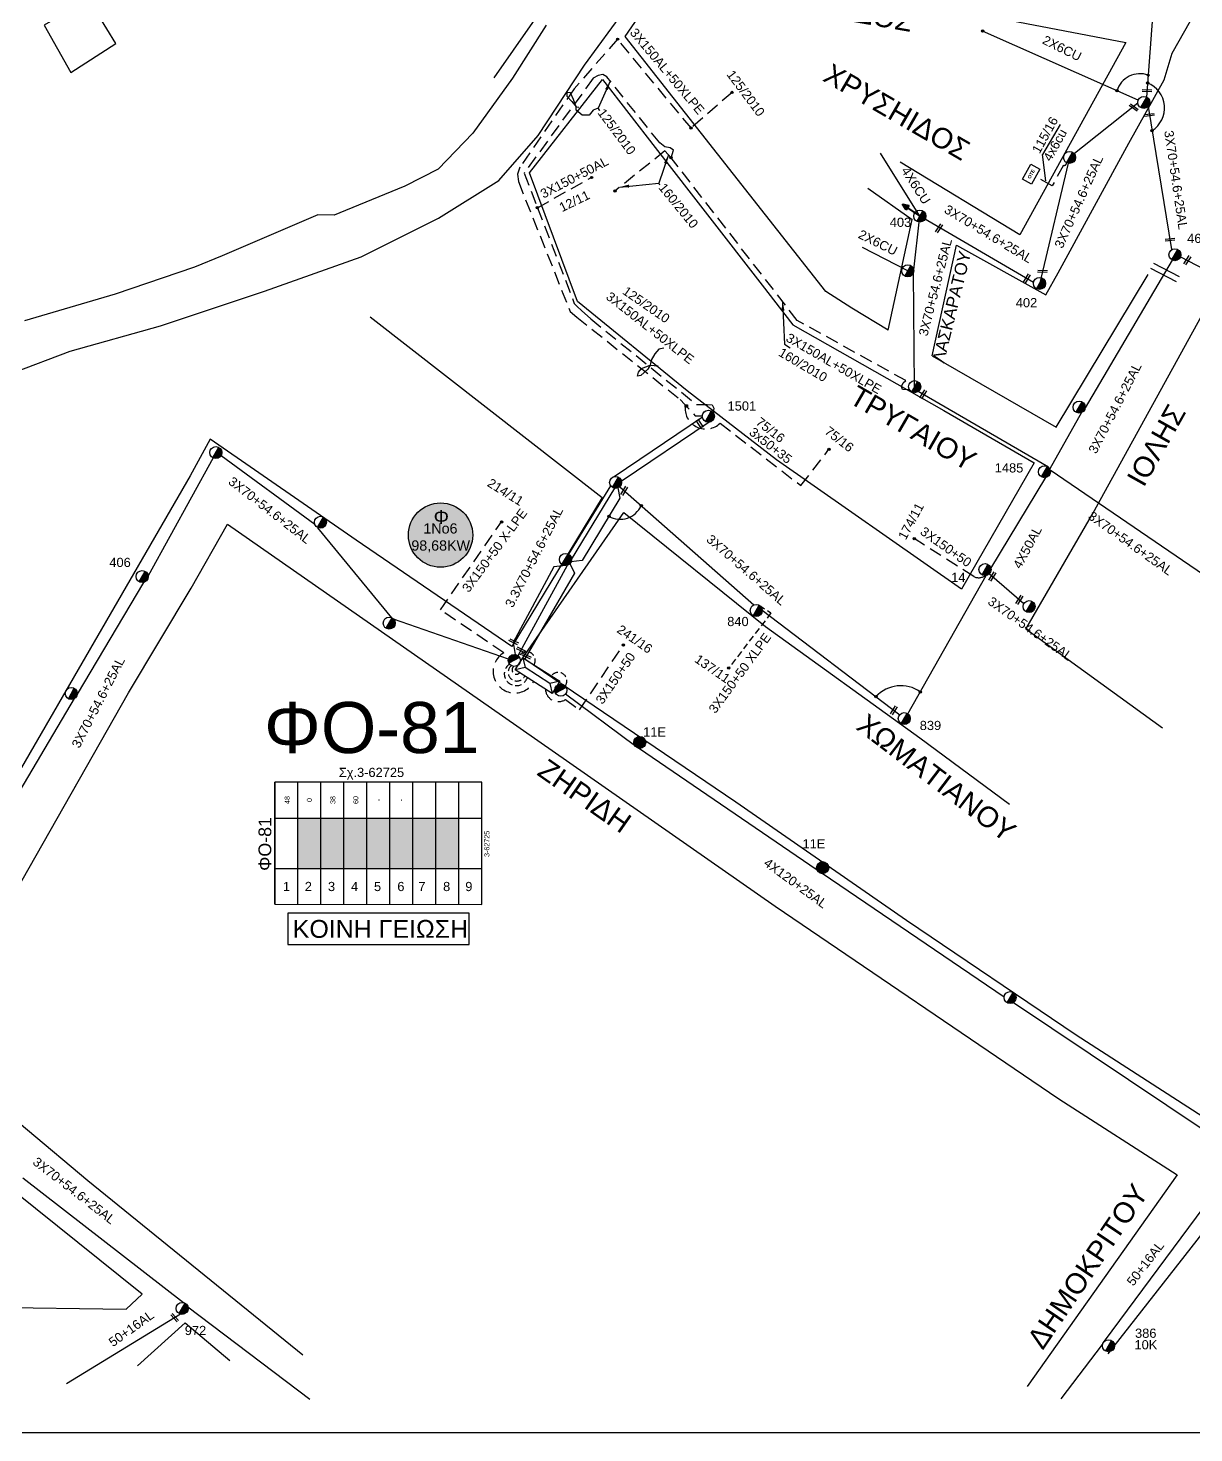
# Model space of a CAD drawing. Header units: millimetres. Extents: x 911 to 5440, y 753 to 2084.
# Drawn here: x 2167 to 2395.4, y 756.3 to 1031.5 of the extents above; entities that cross this region are included whole.
import ezdxf
from ezdxf.enums import TextEntityAlignment as Align

# ---------------------------------------------------------------- set-up
doc = ezdxf.new("R2010")
doc.units = ezdxf.units.MM
doc.linetypes.add('DASHED', pattern=[19.05, 12.7, -6.35])
for name, color, linetype in [('Pillar OTE', 7, 'Continuous'), ('Άγνωστα', 7, 'Continuous'), ('Ασφαλειοκιβώτια Χ.Τ 9 αναχωρήσεων', 7, 'Continuous'), ('Γέφυρες Εναέριου Δικτύου', 7, 'Continuous'), ('Γυμνά εναέρια ΧΤ (3Φ)   4x50AL', 7, 'Continuous'), ('Γυμνά εναέρια ΧΤ και ΦΟΠ (3Φ)   4x50+16AL', 7, 'Continuous'), ('Επίτονοι', 7, 'Continuous'), ('Επιγραφές - Σχήματα', 7, 'Continuous'), ('Καλώδια ΧΤ   2x6AL', 7, 'DASHED'), ('Καλώδια ΧΤ   3x150+50AL', 7, 'DASHED'), ('Καλώδια ΧΤ   3x150AL+50CU XLPE', 7, 'DASHED'), ('Καλώδια ΧΤ   3x150AL+50XLPE', 7, 'DASHED'), ('Καλώδια ΧΤ   4x6CU', 7, 'DASHED'), ('Μηχανική τομή', 7, 'Continuous'), ('Στύλος Ξύλινος', 7, 'Continuous'), ('Στύλος Ξύλινος @ 1', 7, 'Continuous'), ('Στύλος ΦΜ', 7, 'Continuous'), ('Στύλος ΦΜ @ 1', 7, 'Continuous'), ('Συνδέσεις', 7, 'Continuous'), ('Συνεστραμμένα ΧΤ   3x70+54.6+25 AL', 7, 'SYN_LINE'), ('Συνεστραμμένα ΧΤ   4x120+25 AL', 7, 'SYN_LINE'), ('Τομή', 7, 'Continuous'), ('Υποσταθμός εναέριος 2 στύλων', 7, 'Continuous'), ('Υποσταθμός πόλεως', 7, 'Continuous'), ('Υπόβαθρο ΔΕΗ', 7, 'Continuous'), ('Υπόγεια καλώδια Παροχών ΧΤ   .0225', 7, 'DASHED'), ('Υπόγεια καλώδια Παροχών ΧΤ   4x50AL', 7, 'DASHED'), ('Υπόγεια καλώδια Παροχών ΧΤ   4x6', 7, 'DASHED'), ('Χώρος', 7, 'Continuous')]:
    doc.layers.add(name, color=color, linetype=linetype)
doc.styles.get("Standard").update_dxf_attribs({"font": 'arial.ttf'})
doc.linetypes.add('REMA', pattern='A,0.1,[130,ltypeshp.shx,S=0.1,R=0,X=0,Y=0.1],0.15,0.1,[130,ltypeshp.shx,S=0.05,R=0,X=0,Y=0.05],0.15', length=0.5)
doc.linetypes.add('SYN_LINE', pattern='A,0.5,-0.0001,["/\\/\\/\\/",Standard,S=0.1,R=0,X=0,Y=-0.05],-0.25', length=0.7501)
doc.dimstyles.new('ISO-25', dxfattribs={"dimtxt": 2.5, "dimasz": 1.8, "dimexe": 1.25, "dimexo": 0.625, "dimtad": 1, "dimtxsty": 'Standard', "dimcen": 1.8, "dimadec": 0, "dimazin": 0, "dimtfac": 1, "dimtmove": 0, "dimatfit": 3, "dimfxl": 1.25, "dimarcsym": 0})

# ---------------------------------------------------------------- blocks, each defined once
blk = doc.blocks.new('ΥΠΑΡΧΩΝ ΤΣΙΜΕΝΤΕΝΙΟΣ ΣΤΥΛΟΣ')
at = {"layer": 'Στύλος ΦΜ'}
blk.add_hatch(color=7, dxfattribs=at).paths.add_polyline_path([(-1.29, -2.28, 0.574793), (2.62, 0, 0.268822), (1.3, 2.27)])
at = {"layer": 'Στύλος ΦΜ', "color": 7}
blk.add_line((-1.29, -2.28), (1.3, 2.27), dxfattribs=at)
blk.add_circle((0, 0), 2.62, dxfattribs=at)
at = {"layer": 'Στύλος ΦΜ', "flags": 4}
for tag, p in [('ΤΥΠΟΣ', (-4.91, 3.03)), ('ΑΡΙΘΜΟΣ', (-4.68, 8.05))]:
    blk.add_attdef(tag, p, '', height=4, dxfattribs=at)
blk = doc.blocks.new('ΕΠΙΤΟΝΟΣ')
at = {"layer": 'Επίτονοι', "lineweight": 40, "ltscale": 40}
blk.add_hatch(color=256, dxfattribs=at).paths.add_polyline_path([(-1.13, 6.47), (0, 9.1), (1.13, 6.47)])
for p, q in [((-1.13, 6.47), (0, 9.1)), ((1.13, 6.47), (-1.13, 6.47)), ((-1.13, 6.47), (0, 6.47)), ((0, 9.1), (1.13, 6.47)), ((0, 6.47), (0, 0))]:
    blk.add_line(p, q, dxfattribs=at)
blk = doc.blocks.new('ΥΠΟΣΤΑΘΜΟΣ ΕΝΑΕΡΙΟΣ ΕΠΙ 2 ΣΤΥΛΩΝ')
at = {"layer": 'Υποσταθμός εναέριος 2 στύλων', "linetype": 'Continuous'}
for points in [[(-11.97, -2.11, 0.574793), (-8.45, -0.07, 0.268822), (-9.64, 1.98)], [(9.68, -2.15, 0.574793), (13.19, -0.1, 0.268822), (12.01, 1.95)]]:
    blk.add_hatch(color=256, dxfattribs=at).paths.add_polyline_path(points)
for p, q in [((-11.97, -2.11), (-9.64, 1.98)), ((9.68, -2.15), (12.01, 1.95))]:
    blk.add_line(p, q, dxfattribs=at)
for centre in [(-10.81, -0.07), (10.84, -0.1)]:
    blk.add_circle(centre, 2.36, dxfattribs=at)
at = {"layer": 'Υποσταθμός πόλεως', "linetype": 'Continuous', "ltscale": 40}
blk.add_lwpolyline([(-8.57, 2.82), (8.57, 2.82), (8.57, -2.82), (-8.57, -2.82)], close=True, dxfattribs=at)
for points in [[(-5.75, 0), (-8.57, 2.82)], [(-8.57, -2.82), (-5.75, 0)], [(-5.75, 0), (5.75, 0)], [(5.75, 0), (8.57, 2.82)], [(8.57, -2.82), (5.75, 0)]]:
    blk.add_lwpolyline(points, dxfattribs=at)
at = {"layer": 'Υποσταθμός εναέριος 2 στύλων', "ltscale": 40, "flags": 1}
for tag, p in [('ΜΕΤΑΣΧΗΜΑΤΙΣΜΟΣ', (14.09, 2.51)), ('ΙΣΧΥΣ', (14.07, -0.28)), ('ΑΡΙΘΜΟΣ', (14.19, -3))]:
    blk.add_attdef(tag, p, '', height=1.8, dxfattribs=at)
blk = doc.blocks.new('ΥΠΑΡΧΩΝ ΞΥΛΙΝΟΣ ΣΤΥΛΟΣ')
at = {"layer": 'Στύλος Ξύλινος'}
h = blk.add_hatch(color=7, dxfattribs=at)
h.paths.add_polyline_path([(-2.62, 0, 0.270008), (-1.29, -2.28), (1.3, 2.27, 0.576266)])
h.paths.add_polyline_path([(-1.29, -2.28, 0.574793), (2.62, 0, 0.268822), (1.3, 2.27)])
at = {"layer": 'Στύλος Ξύλινος', "color": 7}
blk.add_line((-1.29, -2.28), (1.3, 2.27), dxfattribs=at)
blk.add_circle((0, 0), 2.62, dxfattribs=at)
at = {"layer": 'Στύλος Ξύλινος', "flags": 4}
for tag, p in [('ΑΡΙΘΜΟΣ', (-4.91, 8.6)), ('ΤΥΠΟΣ', (-4.85, 3.39))]:
    blk.add_attdef(tag, p, '', height=4, dxfattribs=at)
blk = doc.blocks.new('ΜΗΧΑΝΙΚΗ ΤΟΜΗ')
at = {"layer": 'Μηχανική τομή', "ltscale": 40}
for p, q in [((-1.89, 0.78), (1.89, 0.78)), ((1.89, 0), (-1.89, 0))]:
    blk.add_line(p, q, dxfattribs=at)
blk = doc.blocks.new('ΤΟΜΗ')
at = {"layer": 'Τομή', "ltscale": 40}
for p, q in [((-5.68, 0), (5.68, 0)), ((5.68, -2.33), (-5.68, -2.33))]:
    blk.add_line(p, q, dxfattribs=at)
blk = doc.blocks.new('_ΣΥΝΔΕΣΗ')
at = {"layer": 'Συνδέσεις', "linetype": 'SYN_LINE', "ltscale": 40}
blk.add_hatch(color=256, dxfattribs=at).paths.add_polyline_path([(0.5, -0.01, 1), (-0.5, -0.01, 1)])
at = {"layer": 'Συνδέσεις'}
blk.add_circle((0, -0.01), 0.5, dxfattribs=at)
blk = doc.blocks.new('ΑΣΦΑΛΕΙΟΚΙΒΩΤΙΟ ΥΠΟΣΤΑΘΜΟΥ 9 ΑΝΑΧΩΡΗΣΕΩΝ')
at = {"layer": 'Ασφαλειοκιβώτια Χ.Τ 9 αναχωρήσεων', "ltscale": 40}
for p, q in [((-23.8, 40.36), (24.02, 40.36)), ((-9.72, 40.36), (-9.72, -40.64)), ((9.94, 40.36), (9.94, -40.64)), ((-23.8, 31.36), (24.02, 31.36)), ((-23.8, 22.36), (24.02, 22.36)), ((-23.8, 13.36), (24.02, 13.36)), ((-23.8, 4.36), (24.02, 4.36)), ((-23.8, -4.64), (24.02, -4.64)), ((-23.8, -13.64), (24.02, -13.64)), ((-23.8, -22.64), (24.02, -22.64)), ((-23.8, -31.64), (24.02, -31.64))]:
    blk.add_line(p, q, dxfattribs=at)
at = {"layer": 'Ασφαλειοκιβώτια Χ.Τ 9 αναχωρήσεων'}
blk.add_lwpolyline([(-23.8, -40.64), (24.02, -40.64), (24.02, 40.36), (-23.8, 40.36)], close=True, dxfattribs=at)
for s, p in [('1', (-18.61, 37.24)), ('2', (-18.61, 28.67)), ('3', (-18.61, 19.6)), ('4', (-18.61, 10.58)), ('5', (-18.61, 1.57)), ('6', (-18.61, -7.57)), ('7', (-18.61, -15.81)), ('8', (-18.61, -25.5)), ('9', (-18.61, -34.19))]:
    blk.add_text(s, height=3.6, rotation=270, dxfattribs=at).set_placement(p)
at = {"layer": 'Ασφαλειοκιβώτια Χ.Τ 9 αναχωρήσεων', "ltscale": 40}
for tag, height, p in [('ΟΝΟΜΑ', 5, (-0.16, 44.31)), ('ΚΕΙΜΕΝΟ 1', 2, (17.06, 35.59)), ('ΚΕΙΜΕΝΟ 2', 2, (17.06, 26.88)), ('ΚΕΙΜΕΝΟ 3', 2, (17.06, 17.69)), ('ΚΕΙΜΕΝΟ 4', 2, (17.06, 8.71)), ('ΚΕΙΜΕΝΟ 5', 2, (17.06, -0.13)), ('ΚΕΙΜΕΝΟ 6', 2, (17.06, -9.05)), ('ΚΕΙΜΕΝΟ 7', 2, (17.06, -18.13)), ('ΚΕΙΜΕΝΟ 8', 2, (17.06, -26.85)), ('ΚΕΙΜΕΝΟ 9', 2, (17.06, -35.99)), ('ΣΧ', 2, (-0.1, -42.64))]:
    blk.add_attdef(tag, text='', height=height, dxfattribs=at).set_placement(p, align=Align.MIDDLE_CENTER)
blk = doc.blocks.new('ΧΩΡΟΣ')
at = {"layer": 'Χώρος', "ltscale": 40, "true_color": 0xff4747}
blk.add_hatch(color=13, dxfattribs=at).paths.add_polyline_path([(12.17, -0.19, 1), (-13.03, -0.19, 1)])
at = {"layer": 'Χώρος', "ltscale": 40}
blk.add_circle((-0.43, -0.19), 12.6, dxfattribs=at)
at = {"layer": 'Χώρος', "ltscale": 30, "insert": (-3.14, 9.64), "char_height": 5.4, "width": 408.8913, "attachment_point": 1}
blk.add_mtext('Φ', dxfattribs=at)
at = {"layer": 'Χώρος', "ltscale": 40}
blk.add_attdef('ΑΡΙΘΜΟΣ_001', (-5.24, -3.99), '', height=5.4, dxfattribs=at)
blk = doc.blocks.new('TSONTA XT1')
at = {"ltscale": 40}
h = blk.add_hatch(color=256, dxfattribs=at)
h.dxf.hatch_style = 1
h.paths.add_polyline_path([(595.96, 2487.66), (597.07, 2488.77), (595.96, 2489.87), (594.85, 2488.77)])
blk.add_lwpolyline([(594.85, 2488.77), (595.96, 2489.87), (597.07, 2488.77), (595.96, 2487.66)], close=True, dxfattribs=at)
blk = doc.blocks.new('PILLAR ΟΤΕ')
at = {"layer": 'Pillar OTE', "ltscale": 40}
blk.add_lwpolyline([(-3.31, 2.02), (3.39, 2.02), (3.39, -1.99), (-3.31, -1.99)], close=True, dxfattribs=at)
at = {"layer": 'Pillar OTE', "insert": (-1.81, 0.71), "char_height": 1.3575, "width": 109.961, "attachment_point": 1}
blk.add_mtext('{\\fArial|b1|i0|c161|p34;OTE}', dxfattribs=at)

msp = doc.modelspace()

# ---------------------------------------------------------------- hatches: boundary and pattern name
at = {"layer": 'Ασφαλειοκιβώτια Χ.Τ 9 αναχωρήσεων'}
for color, points in [(1, [(2224.39, 876.75), (2219.89, 876.75), (2219.89, 866.92), (2224.39, 866.92)]), (2, [(2228.89, 876.75), (2224.39, 876.75), (2224.39, 866.92), (2228.89, 866.92)]), (85, [(2233.39, 876.75), (2228.89, 876.75), (2228.89, 866.92), (2233.39, 866.92)]), (6, [(2237.89, 876.75), (2233.39, 876.75), (2233.39, 866.92), (2237.89, 866.92)]), (5, [(2242.39, 876.74), (2237.89, 876.75), (2237.89, 866.92), (2242.39, 866.92)])]:
    msp.add_hatch(color=color, dxfattribs=at).paths.add_polyline_path(points)
at = {"layer": 'Γέφυρες Εναέριου Δικτύου', "ltscale": 0.2}
h = msp.add_hatch(color=202, dxfattribs=at)
h.dxf.hatch_style = 1
h.paths.add_polyline_path([(2251.39, 876.74), (2246.89, 876.74), (2246.89, 866.92), (2251.39, 866.92)])
at = {"layer": 'Επιγραφές - Σχήματα'}
msp.add_hatch(color=62, dxfattribs=at).paths.add_polyline_path([(2246.89, 876.74), (2242.39, 876.74), (2242.39, 866.92), (2246.89, 866.92)])

# ---------------------------------------------------------------- linework, layer by layer
at = {"layer": 'Άγνωστα', "color": 5, "linetype": 'DASHED', "ltscale": 0.2}
msp.add_lwpolyline([(2295.71, 957.26, 0.679808), (2302.58, 954.12), (2318.41, 941.9), (2323.9, 949.01)], format="xyb", dxfattribs=at)
at = {"layer": 'Άγνωστα', "color": 173}
for points in [[(2377.87, 774.29), (2398.91, 802.63)], [(2369.4, 763.04), (2377.5, 773.69)]]:
    msp.add_lwpolyline(points, dxfattribs=at)
at = {"layer": 'Άγνωστα', "ltscale": 20}
msp.add_lwpolyline([(2196.87, 779.61), (2174.53, 765.93)], dxfattribs=at)
at = {"layer": 'Άγνωστα'}
for centre, radius, start, end in [((2283.02, 939.77), 4.47, 240.1214, 336.3866), ((2337.98, 896.03), 6.66, 55.1444, 137.0714)]:
    msp.add_arc(centre, radius, start, end, dxfattribs=at)
at = {"layer": 'Γέφυρες Εναέριου Δικτύου', "color": 0, "ltscale": 0.2}
for centre, radius, start, end in [((2384.81, 1017.85), 4.73, 70.1241, 162.7783), ((2384.41, 1015.88), 5.23, 301.9113, 68.7286)]:
    msp.add_arc(centre, radius, start, end, dxfattribs=at)
at = {"layer": 'Γυμνά εναέρια ΧΤ (3Φ)   4x50AL', "color": 1}
for points in [[(2355.61, 925.69), (2366.4, 943.48)], [(2339.36, 897.2), (2354.66, 924.28)]]:
    msp.add_lwpolyline(points, dxfattribs=at)
at = {"layer": 'Επιγραφές - Σχήματα'}
for points in [[(2959.33, 1782.88), (2959.33, 1782.88), (2959.33, 756.34), (954.14, 756.34), (954.14, 1770.68), (954.14, 1770.68)], [(2278.96, 1015.38), (2278.72, 1015.82), (2277.71, 1015.42), (2276.91, 1014.44), (2275.54, 1014.49), (2274.41, 1015.47), (2274.41, 1016.1), (2273.88, 1017.51), (2273.26, 1018.86), (2272.57, 1018.88), (2272.55, 1018.17), (2273.51, 1017.16), (2274.41, 1016.1), (2274.93, 1016.03)], [(2291.58, 968.82), (2290.58, 968.62), (2289.79, 967.69), (2289.04, 966.48), (2288.86, 965.51), (2288.41, 964.71), (2287.04, 963.45), (2286.38, 963.34), (2286.62, 964.14), (2287.18, 964.86), (2288.86, 965.51), (2290.44, 965.34)]]:
    msp.add_lwpolyline(points, dxfattribs=at)
at = {"layer": 'Επιγραφές - Σχήματα', "color": 190}
msp.add_lwpolyline([(2217.91, 851.99), (2253.42, 851.99), (2253.42, 858.17), (2217.91, 858.17)], close=True, dxfattribs=at)
at = {"layer": 'Καλώδια ΧΤ   2x6AL', "color": 7, "linetype": 'SYN_LINE', "ltscale": 10}
msp.add_line((2339.33, 983.97), (2330.49, 988.54), dxfattribs=at)
at = {"layer": 'Καλώδια ΧΤ   2x6AL', "color": 27, "linetype": 'SYN_LINE', "ltscale": 20}
msp.add_lwpolyline([(2384.47, 1017.39), (2354, 1030.93)], dxfattribs=at)
at = {"layer": 'Καλώδια ΧΤ   3x150+50AL', "color": 62, "ltscale": 0.2}
msp.add_lwpolyline([(2266.78, 996.33), (2277.39, 1002.26)], dxfattribs=at)
at = {"layer": 'Καλώδια ΧΤ   3x150AL+50CU XLPE', "color": 202, "ltscale": 0.2}
msp.add_lwpolyline([(2260.19, 909.13), (2247.8, 917.58), (2259.77, 934.8)], dxfattribs=at)
at = {"layer": 'Καλώδια ΧΤ   3x150AL+50CU XLPE', "color": 1, "ltscale": 0.2}
msp.add_lwpolyline([(2352.27, 924.09), (2340.6, 931.51)], dxfattribs=at)
at = {"layer": 'Καλώδια ΧΤ   3x150AL+50CU XLPE', "color": 6, "linetype": 'DASHED', "ltscale": 0.2}
msp.add_lwpolyline([(2268.37, 902.03, 0.589228), (2272.31, 900.01), (2275.04, 897.98), (2283.64, 910.66)], format="xyb", dxfattribs=at)
at = {"layer": 'Καλώδια ΧΤ   3x150AL+50CU XLPE', "color": 1, "ltscale": 0.2}
msp.add_arc((2353.23, 925.85), 2, 241.3885, 307.7641, dxfattribs=at)
at = {"layer": 'Καλώδια ΧΤ   3x150AL+50CU XLPE', "color": 202, "ltscale": 0.2}
msp.add_arc((2262.34, 905.5), 4.22, 120.5827, 331.9163, dxfattribs=at)
at = {"layer": 'Καλώδια ΧΤ   3x150AL+50CU XLPE', "color": 62, "ltscale": 0.1}
msp.add_arc((2264.67, 907.66), 1.7, 329.657, 155.2051, dxfattribs=at)
at = {"layer": 'Καλώδια ΧΤ   3x150AL+50CU XLPE', "color": 5, "ltscale": 0.1}
msp.add_arc((2262.63, 905.04), 2.32, 124.3179, 341.299, dxfattribs=at)
at = {"layer": 'Καλώδια ΧΤ   3x150AL+50CU XLPE', "color": 2, "ltscale": 0.1}
msp.add_arc((2262.75, 905.31), 1.69, 128.7641, 336.3633, dxfattribs=at)
at = {"layer": 'Καλώδια ΧΤ   3x150AL+50CU XLPE', "color": 1, "ltscale": 0.1}
msp.add_arc((2262.67, 905.81), 0.852, 128.0071, 319.3558, dxfattribs=at)
at = {"layer": 'Καλώδια ΧΤ   3x150AL+50CU XLPE', "color": 85, "ltscale": 0.1}
msp.add_arc((2270.9, 903.66), 1.66, 322.5083, 144.6225, dxfattribs=at)
at = {"layer": 'Καλώδια ΧΤ   3x150AL+50XLPE', "color": 5, "ltscale": 0.2}
msp.add_lwpolyline([(2304.92, 1018.91), (2296.9, 1011.95), (2282.5, 1029.35), (2273.97, 1019.6), (2263.38, 1004.29), (2262.9, 1002.88), (2263.07, 1001.44), (2273.22, 975.98), (2274.5, 974.92), (2294.78, 958.75), (2297.71, 955.58), (2299.09, 955.56)], dxfattribs=at)
at = {"layer": 'Καλώδια ΧΤ   3x150AL+50XLPE', "color": 62, "ltscale": 0.2}
for points in [[(2292.98, 1006.13), (2293.47, 1007.63), (2292.8, 1008.09), (2291.72, 1008.25), (2290.76, 1009.05), (2280.37, 1021.97), (2279.61, 1022.4), (2278.68, 1022.22), (2277.72, 1021.68), (2264.18, 1003.1), (2266.78, 996.33), (2274.01, 977.58), (2274.55, 976.98), (2275.4, 976.18), (2277.23, 974.55), (2297.95, 957.79), (2300.03, 957.82), (2301.05, 957.73), (2301.33, 957.04), (2301.2, 956.21)], [(2339.68, 960.66), (2338.32, 960.72), (2338.12, 961.33), (2338.46, 962), (2338.96, 962.46), (2317.69, 974.26), (2292.98, 1006.13), (2291.76, 1007.45), (2281.99, 999.63)]]:
    msp.add_lwpolyline(points, dxfattribs=at)
at = {"layer": 'Καλώδια ΧΤ   4x6CU', "color": 7, "linetype": 'SYN_LINE', "ltscale": 10}
msp.add_line((2341.69, 994.69), (2334.01, 1007.01), dxfattribs=at)
at = {"layer": 'Συνεστραμμένα ΧΤ   3x70+54.6+25 AL', "color": 7, "ltscale": 10}
msp.add_line((2340.43, 983.56), (2341.69, 994.69), dxfattribs=at)
at = {"layer": 'Συνεστραμμένα ΧΤ   3x70+54.6+25 AL', "color": 27, "ltscale": 20}
for points in [[(2387.47, 1036.35), (2386.1, 1018.01)], [(2386.4, 1016.13), (2391, 988.15)], [(2392.76, 986.71), (2429.27, 967.71)]]:
    msp.add_lwpolyline(points, dxfattribs=at)
at = {"layer": 'Συνεστραμμένα ΧΤ   3x70+54.6+25 AL', "color": 7, "ltscale": 20}
for points in [[(2384.4, 1016.81), (2371.02, 1006.18)], [(2371.02, 1006.18), (2365.19, 981.59)], [(2363.97, 981.71), (2341.69, 994.69)]]:
    msp.add_lwpolyline(points, dxfattribs=at)
at = {"layer": 'Συνεστραμμένα ΧΤ   3x70+54.6+25 AL', "color": 1, "ltscale": 20}
for points in [[(2391.11, 986.09), (2374.06, 957.12)], [(2366.87, 945.52), (2341.38, 960.34)], [(2373.37, 956.2), (2367.14, 945.19)], [(2367.23, 944.96), (2398.67, 923.54)], [(2282.55, 941.44), (2282.94, 939.45), (2275.56, 927.2), (2273.37, 926.94)], [(2282.93, 941.68), (2309.2, 918.52)], [(2273.14, 926.62), (2274.04, 924.73), (2264.31, 907.97)], [(2310.83, 917.52), (2337.75, 897.03)]]:
    msp.add_lwpolyline(points, dxfattribs=at)
at = {"layer": 'Συνεστραμμένα ΧΤ   3x70+54.6+25 AL', "color": 7, "ltscale": 15}
msp.add_lwpolyline([(2340.68, 961.28), (2340.43, 983.56), (2340.43, 983.56)], dxfattribs=at)
at = {"layer": 'Συνεστραμμένα ΧΤ   3x70+54.6+25 AL', "color": 5, "ltscale": 20}
for points in [[(2281.81, 943.67), (2299.1, 955.36)], [(2281.13, 941.88), (2272.88, 928.46)], [(2272.37, 926.26), (2270.02, 925.99), (2262.05, 911.18), (2262.43, 908.82)]]:
    msp.add_lwpolyline(points, dxfattribs=at)
at = {"layer": 'Συνεστραμμένα ΧΤ   3x70+54.6+25 AL', "color": 62, "ltscale": 20}
for points in [[(2300.44, 954.33), (2283.4, 942.84)], [(2273.47, 927.42), (2281.96, 941.37)], [(2262.99, 908.59), (2272.67, 926.32)]]:
    msp.add_lwpolyline(points, dxfattribs=at)
at = {"layer": 'Συνεστραμμένα ΧΤ   3x70+54.6+25 AL', "color": 2, "ltscale": 20}
for points in [[(2203.28, 947.31), (2190.54, 924.2)], [(2223.19, 934.27), (2204.83, 947.76)], [(2238.31, 916.01), (2223.8, 933.65)], [(2189.61, 922.93), (2176.67, 901.06)], [(2261.12, 907.89), (2238.63, 915.77)], [(2176.09, 900.17), (2162.89, 877.86)], [(2166.01, 806.29), (2197.44, 781.89)], [(2198.35, 781.07), (2222.2, 762.93)]]:
    msp.add_lwpolyline(points, dxfattribs=at)
at = {"layer": 'Συνεστραμμένα ΧΤ   3x70+54.6+25 AL', "color": 1, "ltscale": 10}
msp.add_lwpolyline([(2355.32, 924.64), (2362.08, 918.78)], dxfattribs=at)
at = {"layer": 'Συνεστραμμένα ΧΤ   4x120+25 AL', "color": 85, "ltscale": 20}
for points in [[(2285.84, 890.98), (2272.28, 901.06)], [(2321.58, 866.59), (2286.56, 890.46)], [(2358.2, 841.71), (2322.54, 865.89)], [(2360.01, 840.62), (2397.57, 815.53)]]:
    msp.add_lwpolyline(points, dxfattribs=at)
at = {"layer": 'Υπόβαθρο ΔΕΗ'}
for p, q in [((2335.46, 972.33), (2340.21, 994.01)), ((2344.12, 967.32), (2348.87, 989.01)), ((2344.12, 967.32), (2368.41, 953.36))]:
    msp.add_line(p, q, dxfattribs=at)
for points in [[(2348.87, 989.01), (2366.4, 979.26), (2368.77, 983.56), (2382.62, 1008.97), (2389.57, 1021.36), (2391.11, 1026.58), (2418.82, 1075.48), (2438.9, 1109.74)], [(2258.35, 1021.8), (2277.26, 1048.96), (2247.27, 1060.67), (2222.27, 1070.07), (2198.49, 1079.64), (2182.5, 1086.11)], [(2335.46, 972.33), (2328.35, 976.65), (2323.28, 979.9), (2283.95, 1029.88), (2294.43, 1045.08), (2320.59, 1040.49), (2320.59, 1040.49), (2320.59, 1040.49), (2382.06, 1028.7)], [(2170.16, 1032.06), (2175.41, 1022.85), (2184.23, 1028.5), (2178.91, 1037.18), (2170.16, 1032.06)], [(2382.06, 1028.7), (2361.3, 991), (2337.87, 1005.25)], [(2364.07, 946.39), (2349.83, 921.63), (2313.59, 946.96), (2296.13, 960.45), (2274.67, 977.97), (2265.27, 1003.18), (2279.52, 1021.44), (2289.87, 1008.13), (2310.83, 981.18), (2316.83, 973.36), (2346.42, 956.64), (2364.07, 946.39)], [(2365.76, 1006.75), (2369.25, 1012.61)], [(2331.49, 1000.17), (2340.21, 994.01)], [(2368.41, 953.36), (2386.43, 983.22)], [(2389.25, 894.38), (2362.47, 913.8), (2375.55, 936.42), (2399.1, 979.15)], [(2234.03, 974.98), (2279.48, 939.59), (2261.79, 910.38), (2231.27, 931.19), (2202.68, 950.97)], [(2202.68, 950.97), (2198.76, 943.81), (2162.58, 881.27), (2150.74, 860.49), (2135.99, 834.96), (2130.67, 826.42), (2109.72, 799.79), (2095.58, 779.7), (2078.8, 778.97)], [(2445.92, 883.63), (2432.55, 864.48), (2420.44, 847.15), (2399.17, 816.93), (2372.34, 834.27), (2339.11, 856.74), (2305.66, 879.9), (2263.96, 908.19), (2283.74, 936.6), (2311.46, 914.29), (2341.72, 892.5), (2359.26, 879.47)], [(2220.85, 771.54), (2178.74, 805.74), (2155.01, 825.54), (2147.07, 831.7), (2165.87, 864.62), (2186.73, 901.33), (2198.95, 921.78), (2206.08, 934.34), (2259.95, 896.83), (2313.34, 859.51), (2368.93, 821.81), (2392.13, 806.92), (2362.69, 765.42)], [(2141.5, 821.84), (2129.42, 806.96), (2118.38, 792.56), (2107.23, 779.54), (2158.8, 780.97), (2186.22, 780.6), (2189.37, 783.53), (2168.47, 800.28), (2141.5, 821.84)], [(2378.6, 771.81), (2401.45, 801.02), (2444.86, 772.5)], [(2188.45, 769.51), (2197.81, 777.91), (2206.56, 770.54)]]:
    msp.add_lwpolyline(points, dxfattribs=at)
at = {"layer": 'Υπόβαθρο ΔΕΗ', "linetype": 'REMA', "ltscale": 5}
for points in [[(2164.26, 964.05), (2175.28, 968.23), (2192.96, 973.19), (2213.36, 979.97), (2232.3, 986.68), (2247.43, 994.28), (2259.26, 1001.69), (2266.92, 1010.47), (2276.03, 1024.23), (2284.07, 1035.21)], [(2268.5, 1032.12), (2261.92, 1021.69), (2254.16, 1010.93), (2247.36, 1003.87), (2240.84, 1000.55), (2229.2, 995.76), (2226.99, 994.88), (2223.76, 994.95), (2205.04, 986.9), (2199.61, 984.71), (2184.12, 979.4), (2166.31, 974.18)]]:
    msp.add_lwpolyline(points, dxfattribs=at)
at = {"layer": 'Υπόγεια καλώδια Παροχών ΧΤ   .0225', "color": 1, "ltscale": 0.1}
msp.add_lwpolyline([(2310.24, 918.46), (2312.54, 916.95), (2304.26, 906.17)], dxfattribs=at)
at = {"layer": 'Υπόγεια καλώδια Παροχών ΧΤ   4x6', "linetype": 'DASHED', "ltscale": 0.2}
msp.add_lwpolyline([(2370.44, 1005.16, -0.531016), (2369.82, 1004.64), (2367.61, 1000.64), (2364.33, 1002.45)], format="xyb", dxfattribs=at)

# ---------------------------------------------------------------- block references
at = {"layer": 'Pillar OTE', "xscale": 0.5, "yscale": 0.5, "zscale": 0.5, "rotation": 61}
msp.add_blockref('PILLAR ΟΤΕ', (2363.49, 1002.86), dxfattribs=at)
at = {"layer": 'Ασφαλειοκιβώτια Χ.Τ 9 αναχωρήσεων', "xscale": 0.5000000000000441, "yscale": 0.5000000000000441, "zscale": 0.5000000000000441, "rotation": 89.99182366860464}
msp.add_blockref('ΑΣΦΑΛΕΙΟΚΙΒΩΤΙΟ ΥΠΟΣΤΑΘΜΟΥ 9 ΑΝΑΧΩΡΗΣΕΩΝ', (2235.57, 871.78), dxfattribs=at).add_auto_attribs({'ΟΝΟΜΑ': 'ΦΟ-81', 'ΣΧ': '3-62725', 'ΚΕΙΜΕΝΟ 2': '0', 'ΚΕΙΜΕΝΟ 1': '48', 'ΚΕΙΜΕΝΟ 3': '38', 'ΚΕΙΜΕΝΟ 4': '60', 'ΚΕΙΜΕΝΟ 5': '-', 'ΚΕΙΜΕΝΟ 6': '-'})
at = {"layer": 'Επίτονοι', "xscale": 0.4499999999998401, "yscale": 0.4499999999998401, "zscale": 0.4499999999998401, "rotation": 55.70211800769611}
msp.add_blockref('ΕΠΙΤΟΝΟΣ', (2341.69, 994.69), dxfattribs=at)
at = {"layer": 'Μηχανική τομή'}
for p, xscale, yscale, zscale, rotation in [((2386.18, 1019.04), 0.5000000000001841, 0.5000000000001841, 0.5000000000001841, 357.703768410728), ((2383.48, 1015.81), 0.5000000000002262, 0.5000000000002262, 0.5000000000002262, 323.7578825148447), ((2386.7, 1014.33), 0.5000000000002187, 0.5000000000002187, 0.5000000000002187, 6.045845295833662), ((2345.6, 992.2), 0.5000000000003169, 0.5000000000003169, 0.5000000000003169, 57.68452619011675), ((2390.71, 989.91), 0.5000000000002187, 0.5000000000002187, 0.5000000000002187, 6.045845295833662), ((2394.25, 985.94), 0.5000000000002132, 0.5000000000002132, 0.5000000000002132, 57.74030637364401), ((2362.82, 982.37), 0.5000000000003169, 0.5000000000003169, 0.5000000000003169, 57.68452619011675), ((2365.71, 983.69), 0.5000000000002724, 0.5000000000002724, 0.5000000000002724, 357.6300518927711), ((2342.52, 959.67), 0.5000000000002132, 0.5000000000002132, 0.5000000000002132, 57.74030637364401), ((2298.75, 954.11), 0.5000000000001993, 0.5000000000001993, 0.5000000000001993, 123.5183800908073), ((2283.95, 940.78), 0.5000000000002132, 0.5000000000002132, 0.5000000000002132, 57.74030637364401), ((2356.07, 923.99), 0.5000000000002132, 0.5000000000002132, 0.5000000000002132, 57.74030637364401), ((2361.35, 919.42), 0.5000000000002132, 0.5000000000002132, 0.5000000000002132, 57.74030637364401), ((2262.21, 911.48), 0.5000000000002381, 0.5000000000002381, 0.5000000000002381, 154.4163193655077), ((2263.7, 909.89), 0.5000000000002381, 0.5000000000002381, 0.5000000000002381, 154.4163193655077), ((2264.73, 908.69), 0.5000000000002381, 0.5000000000002381, 0.5000000000002381, 154.4163193655077), ((2336.76, 897.78), 0.5000000000002132, 0.5000000000002132, 0.5000000000002132, 57.74030637364401), ((2195.9, 779.05), 0.5000000000004241, 0.5000000000004241, 0.5000000000004241, 131.2233893224568)]:
    msp.add_blockref('ΜΗΧΑΝΙΚΗ ΤΟΜΗ', p, dxfattribs=dict(at, xscale=xscale, yscale=yscale, zscale=zscale, rotation=rotation))
at = {"layer": 'Στύλος Ξύλινος @ 1', "ltscale": 40}
ref = msp.add_blockref('ΥΠΑΡΧΩΝ ΞΥΛΙΝΟΣ ΣΤΥΛΟΣ', (2286.84, 891.6), dxfattribs=dict(at, xscale=0.4499999999998181, yscale=0.4499999999998181, zscale=0.4499999999998181))
ref.add_attrib('ΤΥΠΟΣ', '11E', (2287.5, 892.75), dxfattribs={"layer": 'Στύλος Ξύλινος', "height": 1.8, "flags": 4})
ref = msp.add_blockref('ΥΠΑΡΧΩΝ ΞΥΛΙΝΟΣ ΣΤΥΛΟΣ', (2322.66, 867.06), dxfattribs=dict(at, xscale=0.4499999999998181, yscale=0.4499999999998181, zscale=0.4499999999998181))
ref.add_attrib('ΤΥΠΟΣ', '11E', (2318.71, 870.84), dxfattribs={"layer": 'Στύλος Ξύλινος', "height": 1.8, "flags": 4})
at = {"layer": 'Στύλος ΦΜ @ 1', "ltscale": 40, "xscale": 0.4499999999998181, "yscale": 0.4499999999998181, "zscale": 0.4499999999998181}
for p in [(2385.57, 1016.96), (2371.02, 1006.18), (2339.33, 983.97), (2340.68, 961.28), (2372.9, 957.28), (2203.81, 948.36), (2282.11, 942.53), (2224.28, 934.72), (2272.3, 927.43), (2363.1, 918.2), (2237.77, 914.97), (2175.5, 901.18), (2359.37, 841.62)]:
    msp.add_blockref('ΥΠΑΡΧΩΝ ΤΣΙΜΕΝΤΕΝΙΟΣ ΣΤΥΛΟΣ', p, dxfattribs=at)
at = {"layer": 'Στύλος ΦΜ @ 1', "ltscale": 40}
ref = msp.add_blockref('ΥΠΑΡΧΩΝ ΤΣΙΜΕΝΤΕΝΙΟΣ ΣΤΥΛΟΣ', (2341.69, 994.69), dxfattribs=dict(at, xscale=0.4499999999998181, yscale=0.4499999999998181, zscale=0.4499999999998181))
ref.add_attrib('ΤΥΠΟΣ', '403', (2335.81, 992.58), dxfattribs={"layer": 'Στύλος ΦΜ', "height": 1.8, "flags": 4})
ref = msp.add_blockref('ΥΠΑΡΧΩΝ ΤΣΙΜΕΝΤΕΝΙΟΣ ΣΤΥΛΟΣ', (2391.66, 987.13), dxfattribs=dict(at, xscale=0.4499999999998181, yscale=0.4499999999998181, zscale=0.4499999999998181))
ref.add_attrib('ΤΥΠΟΣ', '468', (2394.06, 989.43), dxfattribs={"layer": 'Στύλος ΦΜ', "height": 1.8, "flags": 4})
ref = msp.add_blockref('ΥΠΑΡΧΩΝ ΤΣΙΜΕΝΤΕΝΙΟΣ ΣΤΥΛΟΣ', (2365.13, 981.5), dxfattribs=dict(at, xscale=0.4499999999998181, yscale=0.4499999999998181, zscale=0.4499999999998181))
ref.add_attrib('ΤΥΠΟΣ', '402', (2360.49, 976.83), dxfattribs={"layer": 'Στύλος ΦΜ', "height": 1.8, "flags": 4})
ref = msp.add_blockref('ΥΠΑΡΧΩΝ ΤΣΙΜΕΝΤΕΝΙΟΣ ΣΤΥΛΟΣ', (2300.27, 955.49), dxfattribs=dict(at, xscale=0.4499999999998181, yscale=0.4499999999998181, zscale=0.4499999999998181))
ref.add_attrib('ΤΥΠΟΣ', '1501', (2304.04, 956.6), dxfattribs={"layer": 'Στύλος ΦΜ', "height": 1.8, "flags": 4})
ref = msp.add_blockref('ΥΠΑΡΧΩΝ ΤΣΙΜΕΝΤΕΝΙΟΣ ΣΤΥΛΟΣ', (2366.1, 944.62), dxfattribs=dict(at, xscale=0.4499999999998181, yscale=0.4499999999998181, zscale=0.4499999999998181))
ref.add_attrib('ΤΥΠΟΣ', '1485', (2356.37, 944.47), dxfattribs={"layer": 'Στύλος ΦΜ', "height": 1.8, "flags": 4})
ref = msp.add_blockref('ΥΠΑΡΧΩΝ ΤΣΙΜΕΝΤΕΝΙΟΣ ΣΤΥΛΟΣ', (2189.37, 924.08), dxfattribs=dict(at, xscale=0.4499999999998181, yscale=0.4499999999998181, zscale=0.4499999999998181))
ref.add_attrib('ΤΥΠΟΣ', '406', (2182.95, 925.96), dxfattribs={"layer": 'Στύλος ΦΜ', "height": 1.8, "flags": 4})
ref = msp.add_blockref('ΥΠΑΡΧΩΝ ΤΣΙΜΕΝΤΕΝΙΟΣ ΣΤΥΛΟΣ', (2354.46, 925.44), dxfattribs=dict(at, xscale=0.4499999999998181, yscale=0.4499999999998181, zscale=0.4499999999998181))
ref.add_attrib('ΤΥΠΟΣ', '14', (2347.84, 923.03), dxfattribs={"layer": 'Στύλος ΦΜ', "height": 1.8, "flags": 4})
ref = msp.add_blockref('ΥΠΑΡΧΩΝ ΤΣΙΜΕΝΤΕΝΙΟΣ ΣΤΥΛΟΣ', (2309.65, 917.43), dxfattribs=dict(at, xscale=0.4499999999998181, yscale=0.4499999999998181, zscale=0.4499999999998181))
ref.add_attrib('ΤΥΠΟΣ', '840', (2303.97, 914.38), dxfattribs={"layer": 'Στύλος ΦΜ', "height": 1.8, "flags": 4})
ref = msp.add_blockref('ΥΠΑΡΧΩΝ ΤΣΙΜΕΝΤΕΝΙΟΣ ΣΤΥΛΟΣ', (2338.65, 896.26), dxfattribs=dict(at, xscale=0.4499999999998181, yscale=0.4499999999998181, zscale=0.4499999999998181))
ref.add_attrib('ΤΥΠΟΣ', '839', (2341.68, 894.02), dxfattribs={"layer": 'Στύλος ΦΜ', "height": 1.8, "flags": 4})
ref = msp.add_blockref('ΥΠΑΡΧΩΝ ΤΣΙΜΕΝΤΕΝΙΟΣ ΣΤΥΛΟΣ', (2197.22, 780.73), dxfattribs=dict(at, xscale=0.4499999999998181, yscale=0.4499999999998181, zscale=0.4499999999998181))
ref.add_attrib('ΤΥΠΟΣ', '972', (2197.72, 775.51), dxfattribs={"layer": 'Στύλος ΦΜ', "height": 1.8, "flags": 4})
ref = msp.add_blockref('ΥΠΑΡΧΩΝ ΤΣΙΜΕΝΤΕΝΙΟΣ ΣΤΥΛΟΣ', (2378.64, 773.41), dxfattribs=dict(at, xscale=0.4499999999998181, yscale=0.4499999999998181, zscale=0.4499999999998181))
ref.add_attrib('ΤΥΠΟΣ', '10K', (2383.74, 772.71), dxfattribs={"layer": 'Στύλος ΦΜ', "height": 1.8, "flags": 4})
ref.add_attrib('ΑΡΙΘΜΟΣ', '386', (2383.85, 774.97), dxfattribs={"layer": 'Στύλος ΦΜ', "height": 1.8, "flags": 4})
at = {"layer": 'Συνδέσεις', "xscale": 0.4499999999998181, "yscale": 0.4499999999998181, "zscale": 0.4499999999998181}
for p in [(2282.5, 1029.35), (2354, 1030.93), (2386.3, 1020.75), (2386.42, 1022.3), (2304.92, 1018.91), (2380.3, 1019.25), (2296.9, 1011.95), (2387.17, 1011.44), (2292.98, 1006.13), (2277.39, 1002.26), (2281.99, 999.63), (2266.78, 996.33), (2323.9, 949.01), (2280.8, 935.9), (2287.12, 937.99), (2259.77, 934.8), (2340.6, 931.52), (2283.64, 910.66), (2304.26, 906.18), (2333.1, 900.57), (2341.79, 901.5)]:
    msp.add_blockref('_ΣΥΝΔΕΣΗ', p, dxfattribs=at)
at = {"layer": 'Συνδέσεις', "xscale": 0.3075184835441075, "yscale": 0.3075184835441075, "zscale": 0.3075184835441075, "rotation": 314.9999999999928}
msp.add_blockref('TSONTA XT1', (1625.18, 545.91), dxfattribs=at)
at = {"layer": 'Τομή', "xscale": 0.5000000000000783, "yscale": 0.5000000000000783, "zscale": 0.5000000000000783, "rotation": 332.770391920598}
msp.add_blockref('ΤΟΜΗ', (2389.98, 984.16), dxfattribs=at)
at = {"layer": 'Υποσταθμός εναέριος 2 στύλων', "xscale": 0.5000000000001691, "yscale": 0.5000000000001691, "zscale": 0.5000000000001691, "rotation": 147.4735498688682}
msp.add_blockref('ΥΠΟΣΤΑΘΜΟΣ ΕΝΑΕΡΙΟΣ ΕΠΙ 2 ΣΤΥΛΩΝ', (2266.81, 904.7), dxfattribs=at)
at = {"layer": 'Χώρος'}
ref = msp.add_blockref('ΧΩΡΟΣ', (2248.03, 932.31), dxfattribs=dict(at, xscale=0.5, yscale=0.5, zscale=0.5))
ref.add_attrib('ΑΡΙΘΜΟΣ_001', '1Νο6', (2244.46, 932.51), dxfattribs={"ltscale": 40, "height": 2})
ref.add_attrib('ΑΡΙΘΜΟΣ_002', '98,68ΚW', (2242.1, 929.17), dxfattribs={"ltscale": 40, "height": 2})

# ---------------------------------------------------------------- texts
at = {"layer": 'Γυμνά εναέρια ΧΤ (3Φ)   4x50AL', "color": 7, "char_height": 1.8, "width": 168.3718, "attachment_point": 1}
for s, insert, rotation in [('75/16', (2310.51, 955.45), 322), ('75/16', (2324, 953.64), 322), ('174/11', (2337.34, 931.97), 61.7173), ('4X50AL', (2359.84, 926.3), 61.7173)]:
    msp.add_mtext(s, dxfattribs=dict(at, insert=insert, rotation=rotation))
at = {"layer": 'Γυμνά εναέρια ΧΤ και ΦΟΠ (3Φ)   4x50+16AL', "color": 7, "insert": (2312.02, 869.07), "char_height": 1.8, "width": 31.8926, "attachment_point": 1, "rotation": 323.7949}
msp.add_mtext('4X120+25AL', dxfattribs=at)
at = {"layer": 'Επιγραφές - Σχήματα', "char_height": 4, "width": 11.1692, "attachment_point": 1}
for s, insert, rotation in [('ΑΡΤΕΜΙΔΟΣ', (2308.76, 1040.26), 350.075), ('ΧΡΥΣΗΙΔΟΣ', (2324.46, 1024.78), 329.9365), ('{\\H0.6x;ΛΑΣΚΑΡΑΤΟΥ} ', (2344.07, 966.34), 76.1728), ('ΤΡΥΓΑΙΟΥ ', (2329.56, 961.71), 329.9365), ('ΙΟΛΗΣ ', (2382.06, 943.35), 60.6712), ('ΧΩΜΑΤΙΑΝΟΥ ', (2331.42, 897.5), 322.6899), ('ΖΗΡΙΔΗ ', (2268.8, 888.63), 325.0399), ('ΔΗΜΟΚΡΙΤΟΥ ', (2362.47, 774.68), 55.917)]:
    msp.add_mtext(s, dxfattribs=dict(at, insert=insert, rotation=rotation))
at = {"layer": 'Επιγραφές - Σχήματα', "color": 7, "char_height": 1.8, "attachment_point": 1}
for s, insert, width, rotation in [('2X6CU', (2366.32, 1030.18), 12.9648, 333.6706), ('125/2010', (2305.19, 1023.5), 168.3718, 306.7472), ('125/2010', (2279.92, 1015.98), 168.3718, 306.7472), ('4X6CU', (2339.48, 1004.58), 16.1978, 302.9754), ('12/11', (2270.82, 997.06), 168.3718, 25.9352), ('160/2010', (2291.8, 1001.36), 168.3718, 309.2949), ('2X6CU', (2330.26, 992.11), 21.5117, 333.6706), ('125/2010', (2284.31, 981.07), 168.3718, 325.3067), ('160/2010', (2314.76, 969), 168.3718, 329.4704), ('241/16', (2283.21, 914.77), 168.3718, 325.3067), ('137/11', (2298.44, 908.96), 168.3718, 325.3067), ('50+16AL', (2382.07, 786.07), 168.3718, 52.5556), ('50+16AL', (2182.6, 774.58), 168.3718, 35.6727)]:
    msp.add_mtext(s, dxfattribs=dict(at, insert=insert, width=width, rotation=rotation))
at = {"layer": 'Επιγραφές - Σχήματα', "width": 11.1692, "attachment_point": 1}
for s, insert, char_height in [('ΦΟ-81', (2213.23, 899.51), 10), ('Σχ.3-62725', (2227.89, 886.62), 1.8)]:
    msp.add_mtext(s, dxfattribs=dict(at, insert=insert, char_height=char_height))
at = {"layer": 'Επιγραφές - Σχήματα', "color": 190, "insert": (2218.87, 856.82), "char_height": 3.5, "width": 35.1311, "attachment_point": 1}
msp.add_mtext('KOINH ΓΕΙΩΣΗ', dxfattribs=at)
at = {"layer": 'Καλώδια ΧΤ   3x150+50AL', "color": 7, "insert": (2267.14, 999.7), "char_height": 1.8, "width": 168.3718, "attachment_point": 1, "rotation": 27.5397}
msp.add_mtext('3X150+50AL', dxfattribs=at)
at = {"layer": 'Καλώδια ΧΤ   3x150AL+50XLPE', "color": 7, "char_height": 1.8, "width": 27.8484, "attachment_point": 5}
for s, insert, rotation in [('3X150AL+50XLPE', (2292.21, 1023.07), 309.9051), ('3X150AL+50XLPE', (2288.87, 972.79), 321.8138), ('3X150AL+50XLPE', (2324.84, 965.81), 329.9101), ('3x50+35', (2312.48, 949.75), 322)]:
    msp.add_mtext(s, dxfattribs=dict(at, insert=insert, rotation=rotation))
at = {"layer": 'Συνεστραμμένα ΧΤ   3x70+54.6+25 AL', "color": 7, "char_height": 1.8, "attachment_point": 1}
for s, insert, width, rotation in [('3X70+54.6+25AL', (2391.33, 1011.59), 168.3718, 278.3589), ('3X70+54.6+25AL', (2367.98, 988.94), 168.3718, 65.7692), ('3X70+54.6+25AL', (2347.23, 997.02), 168.3718, 328.9386), ('3X70+54.6+25AL', (2341.43, 971.5), 168.3718, 75.6453), ('3X70+54.6+25AL', (2374.63, 948.81), 168.3718, 62.6768), ('3X70+54.6+25AL', (2207.19, 943.79), 23.3602, 322.251), ('214/11', (2257.75, 943.44), 168.3718, 328.241), ('3X150+50 X-LPE', (2251.89, 921.89), 26.9605, 53.5911), ('3.3X70+54.6+25AL', (2260.36, 918.67), 168.3718, 62.6768), ('3X70+54.6+25AL', (2375.51, 937), 168.3718, 324.616), ('3X150+50', (2342.63, 933.98), 168.3718, 324.616), ('3X70+54.6+25AL', (2300.91, 932.48), 168.3718, 319.1091), ('3X70+54.6+25AL', (2355.88, 920.28), 168.3718, 324.616), ('3X150+50 XLPE', (2300.19, 898.18), 168.3718, 53.7462), ('3X150+50 ', (2278.06, 899.93), 168.3718, 55.4228), ('3X70+54.6+25AL', (2175.47, 891.14), 168.3718, 62.6768), ('3X70+54.6+25AL', (2168.88, 810.51), 168.3718, 322.251)]:
    msp.add_mtext(s, dxfattribs=dict(at, insert=insert, width=width, rotation=rotation))
at = {"layer": 'Υπόγεια καλώδια Παροχών ΧΤ   4x50AL', "color": 7, "ltscale": 0.2, "char_height": 1.8, "attachment_point": 1, "rotation": 61}
for s, insert in [('115/16', (2363.56, 1007.65)), ('4x6cu', (2365.76, 1006.12))]:
    msp.add_mtext_dynamic_manual_height_columns(s, width=1.8, gutter_width=12.5, heights=[0.118], dxfattribs=dict(at, insert=insert))

# ---------------------------------------------------------------- leaders
at = {"layer": 'Επιγραφές - Σχήματα'}
for points in [[(2281.05, 1021.13), (2278.72, 1015.82), (2278.96, 1015.38)], [(2292.44, 1006.71), (2290.58, 1001.17), (2290.73, 1000.83)], [(2282.94, 1000.39), (2290.58, 1001.17), (2290.73, 1000.83)], [(2314.81, 977.98), (2315.16, 969.6), (2316.28, 968.91)]]:
    msp.add_leader(points, dimstyle='ISO-25', override={"dimgap": 0.625, "dimtad": 0}, dxfattribs=at)
at = {"layer": 'Επιγραφές - Σχήματα', "ltscale": 40}
msp.add_leader([(2366.4, 1001.59), (2365.72, 1006.75)], dimstyle='ISO-25', override={"dimasz": 0.5, "dimtad": 0}, dxfattribs=at)

doc.saveas('drawing.dxf')
